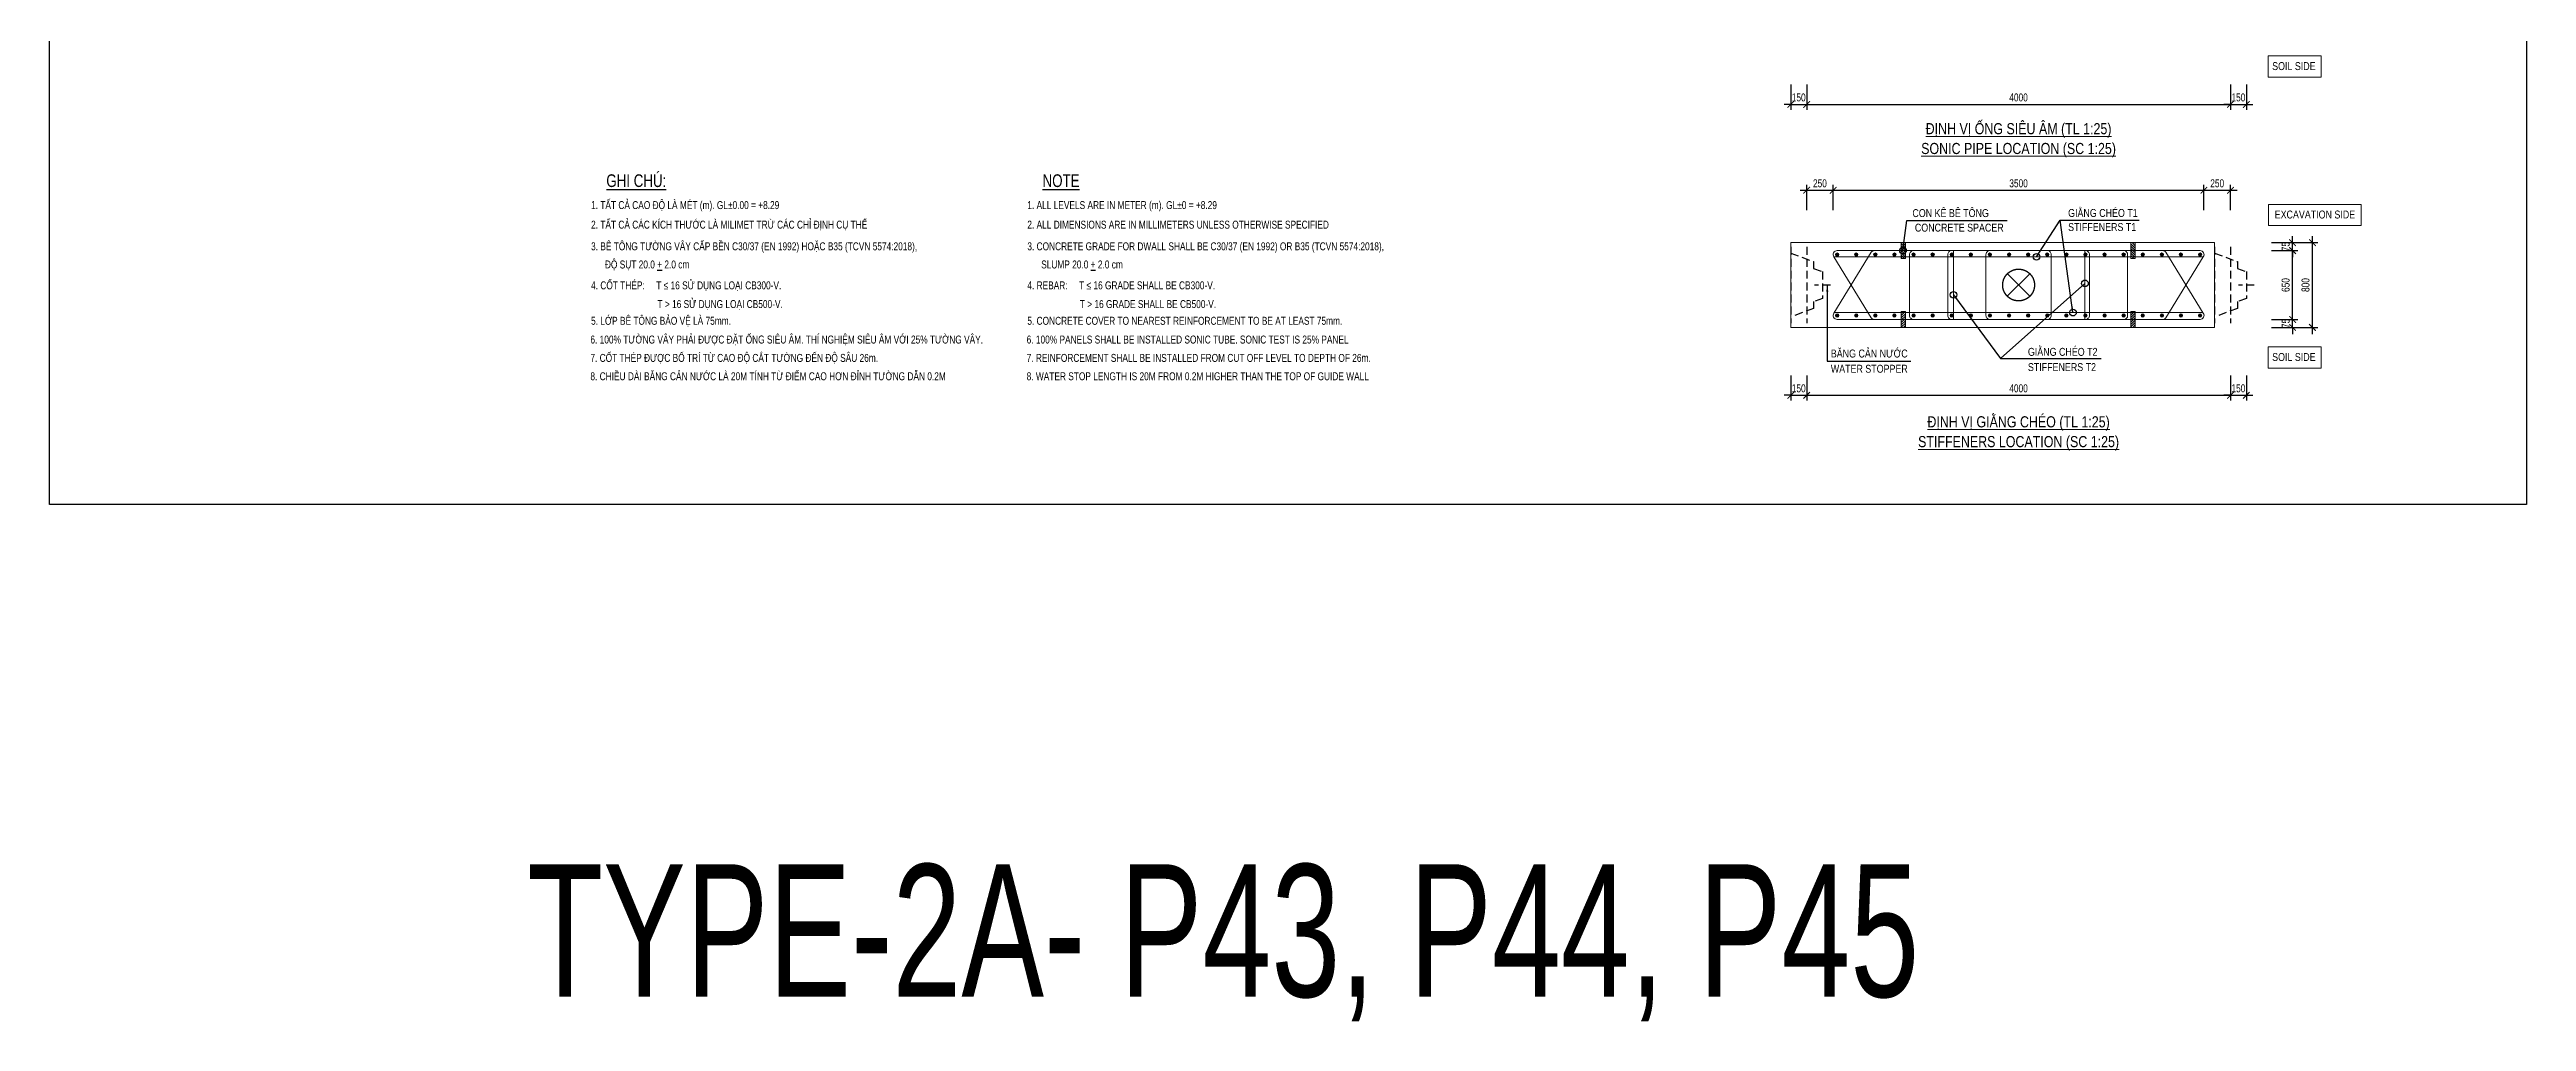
# Model space of a CAD drawing. Header units: millimetres. Extents: x 2746337 to 7547699, y -363432 to 15720.
# Drawn here: x 2951293 to 3044810, y -87527 to -50850 of the extents above; entities that cross this region are included whole.
import ezdxf
from ezdxf.enums import TextEntityAlignment as Align

# ---------------------------------------------------------------- set-up
doc = ezdxf.new("R2010")
doc.units = ezdxf.units.MM
doc.header["$LTSCALE"] = 1200
doc.header["$PDMODE"] = 3
doc.linetypes.add('CENTER', pattern=[2, 1.25, -0.25, 0.25, -0.25])
doc.linetypes.add('HIDDEN', pattern=[0.375, 0.25, -0.125])
for name, color, linetype, lineweight in [('030_Label', 4, 'Continuous', 5), ('5', 5, 'Continuous', 13), ('BOUND', 3, 'Continuous', 20), ('CWS', 8, 'HIDDEN', 9), ('ENOTE', 2, 'Continuous', 15), ('GRID', 74, 'CENTER', 15), ('K-THUOC', 1, 'Continuous', 18), ('LEADER', 8, 'Continuous', 9), ('MCT', 6, 'Continuous', 20), ('T2HI', 4, 'HIDDEN', 13), ('TEXTMA', 2, 'Continuous', 13), ('TEXTVN', 2, 'Continuous', 20), ('TIE', 4, 'Continuous', 13)]:
    doc.layers.add(name, color=color, linetype=linetype, lineweight=lineweight)
for name, color, linetype in [('CDC.04.HIDDEN', 8, 'HIDDEN'), ('CDC.06.TEXT', 2, 'Continuous'), ('CDC.11.NOTE', 8, 'Continuous'), ('MIE', 5, 'HIDDEN')]:
    doc.layers.add(name, color=color, linetype=linetype)
doc.styles.add('DB_Arial', font='arial.ttf', dxfattribs={"width": 0.8})
doc.styles.add('SMTEXT', font='arial.ttf', dxfattribs={"width": 0.75})
doc.styles.add('VNROMANS', font='VHAVAN.TTF', dxfattribs={"width": 0.8})
doc.dimstyles.new('BSV1-100', dxfattribs={"dimtxt": 300, "dimasz": 250, "dimexe": 200, "dimexo": 0, "dimgap": 108, "dimtad": 1, "dimdec": 0, "dimdsep": 46, "dimtxsty": 'SMTEXT', "dimblk": 'ARCHTICK', "dimcen": 100, "dimdle": 250, "dimclrd": 256, "dimclre": 256, "dimclrt": 1, "dimadec": 0, "dimazin": 0, "dimtfac": 1, "dimtdec": 0, "dimtix": 1, "dimtmove": 2, "dimatfit": 3, "dimfxl": 720, "dimfxlon": 1, "dimtolj": 1, "dimtzin": 0, "dimarcsym": 0})
doc.dimstyles.new('BSV25', dxfattribs={"dimtxt": 300, "dimasz": 250, "dimexe": 200, "dimexo": 0, "dimgap": 108, "dimtad": 1, "dimdec": 0, "dimlfac": 0.25, "dimdsep": 46, "dimtxsty": 'SMTEXT', "dimblk": 'ARCHTICK', "dimcen": 100, "dimdle": 250, "dimclrd": 256, "dimclre": 256, "dimclrt": 2, "dimadec": 0, "dimazin": 0, "dimtfac": 1, "dimtdec": 0, "dimtix": 1, "dimtmove": 2, "dimatfit": 3, "dimfxl": 800, "dimfxlon": 1, "dimtolj": 1, "dimtzin": 0, "dimarcsym": 0})

# ---------------------------------------------------------------- blocks, each defined once
blk = doc.blocks.new('_ArchTick')
at = {"color": 0, "linetype": 'ByBlock', "const_width": 0.15}
blk.add_lwpolyline([(-0.5, -0.5), (0.5, 0.5)], dxfattribs=at)
blk = doc.blocks.new('*D301')
at = {"layer": 'Defpoints', "color": 0, "transparency": 16777216}
for p in [(3017034, -52170), (3017634, -52170), (3017634, -52920)]:
    blk.add_point(p, dxfattribs=at)
at = {"layer": 'K-THUOC', "lineweight": -2, "transparency": 16777216}
for p, q in [((3017034, -52170), (3017034, -53120)), ((3017634, -52170), (3017634, -53120)), ((3017034, -52920), (3016784, -52920)), ((3017034, -52920), (3017634, -52920)), ((3017634, -52920), (3017884, -52920))]:
    blk.add_line(p, q, dxfattribs=at)
at = {"layer": 'K-THUOC', "lineweight": -2, "transparency": 16777216, "xscale": 250, "yscale": 250, "zscale": 250}
blk.add_blockref('_ArchTick', (3017034, -52920), dxfattribs=at)
at = {"layer": 'K-THUOC', "lineweight": -2, "transparency": 16777216, "xscale": 250, "yscale": 250, "zscale": 250, "rotation": 180}
blk.add_blockref('_ArchTick', (3017634, -52920), dxfattribs=at)
at = {"layer": 'K-THUOC', "color": 2, "transparency": 16777216, "insert": (3017334, -52658), "char_height": 300, "attachment_point": 5, "style": 'SMTEXT'}
blk.add_mtext('\\A1;150', dxfattribs=at)
blk = doc.blocks.new('*D302')
at = {"layer": 'Defpoints', "color": 0, "transparency": 16777216}
for p in [(3033634, -52170), (3034234, -52170), (3034234, -52920)]:
    blk.add_point(p, dxfattribs=at)
at = {"layer": 'K-THUOC', "lineweight": -2, "transparency": 16777216}
for p, q in [((3033634, -52170), (3033634, -53120)), ((3034234, -52170), (3034234, -53120)), ((3033634, -52920), (3033384, -52920)), ((3033634, -52920), (3034234, -52920)), ((3034234, -52920), (3034484, -52920))]:
    blk.add_line(p, q, dxfattribs=at)
at = {"layer": 'K-THUOC', "lineweight": -2, "transparency": 16777216, "xscale": 250, "yscale": 250, "zscale": 250}
blk.add_blockref('_ArchTick', (3033634, -52920), dxfattribs=at)
at = {"layer": 'K-THUOC', "lineweight": -2, "transparency": 16777216, "xscale": 250, "yscale": 250, "zscale": 250, "rotation": 180}
blk.add_blockref('_ArchTick', (3034234, -52920), dxfattribs=at)
at = {"layer": 'K-THUOC', "color": 2, "transparency": 16777216, "insert": (3033934, -52658), "char_height": 300, "attachment_point": 5, "style": 'SMTEXT'}
blk.add_mtext('\\A1;150', dxfattribs=at)
blk = doc.blocks.new('*D305')
at = {"layer": 'Defpoints', "color": 0, "transparency": 16777216}
for p in [(3017634, -52170), (3033634, -52170), (3033634, -52920)]:
    blk.add_point(p, dxfattribs=at)
at = {"layer": 'K-THUOC', "lineweight": -2, "transparency": 16777216}
for p, q in [((3017634, -52170), (3017634, -53120)), ((3033634, -52170), (3033634, -53120)), ((3017384, -52920), (3033884, -52920))]:
    blk.add_line(p, q, dxfattribs=at)
at = {"layer": 'K-THUOC', "lineweight": -2, "transparency": 16777216, "xscale": 250, "yscale": 250, "zscale": 250, "rotation": 180}
blk.add_blockref('_ArchTick', (3017634, -52920), dxfattribs=at)
at = {"layer": 'K-THUOC', "lineweight": -2, "transparency": 16777216, "xscale": 250, "yscale": 250, "zscale": 250}
blk.add_blockref('_ArchTick', (3033634, -52920), dxfattribs=at)
at = {"layer": 'K-THUOC', "color": 2, "transparency": 16777216, "insert": (3025634, -52658), "char_height": 300, "attachment_point": 5, "style": 'SMTEXT'}
blk.add_mtext('\\A1;4000', dxfattribs=at)
blk = doc.blocks.new('cws800')
at = {"layer": 'CDC.04.HIDDEN'}
for p, q in [((-600, 1440), (-600, -1440)), ((0, 1440), (0, -1440))]:
    blk.add_line(p, q, dxfattribs=at)
for points in [[(0, 1200), (-860, 888), (-860, 627), (-1200, 507), (-1200, -507), (-860, -627), (-860, -888), (0, -1200)], [(-1500, 0), (-900, 0)]]:
    blk.add_lwpolyline(points, dxfattribs=at)
blk = doc.blocks.new('*D307')
at = {"layer": 'Defpoints', "color": 0, "transparency": 16777216}
for p in [(3035230, -58136), (3036730, -58136), (3035230, -61336)]:
    blk.add_point(p, dxfattribs=at)
at = {"layer": 'K-THUOC', "lineweight": -2, "transparency": 16777216}
for p, q in [((3036730, -61586), (3036730, -57886)), ((3035930, -58136), (3036930, -58136)), ((3035930, -61336), (3036930, -61336))]:
    blk.add_line(p, q, dxfattribs=at)
at = {"layer": 'K-THUOC', "lineweight": -2, "transparency": 16777216, "xscale": 250, "yscale": 250, "zscale": 250}
for p, rotation in [((3036730, -58136), 90), ((3036730, -61336), 270)]:
    blk.add_blockref('_ArchTick', p, dxfattribs=dict(at, rotation=rotation))
at = {"layer": 'K-THUOC', "color": 2, "transparency": 16777216, "insert": (3036469, -59736), "char_height": 300, "attachment_point": 5, "rotation": 90, "style": 'SMTEXT'}
blk.add_mtext('\\A1;800', dxfattribs=at)
blk = doc.blocks.new('*D308')
at = {"layer": 'Defpoints', "color": 0, "transparency": 16777216}
for p in [(3034872, -61336), (3035230, -61036), (3035980, -61036)]:
    blk.add_point(p, dxfattribs=at)
at = {"layer": 'K-THUOC', "lineweight": -2, "transparency": 16777216}
for p, q in [((3035980, -61036), (3035980, -60786)), ((3035180, -61336), (3036180, -61336)), ((3035230, -61036), (3036180, -61036)), ((3035980, -61336), (3035980, -61036)), ((3035980, -61336), (3035980, -61586))]:
    blk.add_line(p, q, dxfattribs=at)
at = {"layer": 'K-THUOC', "lineweight": -2, "transparency": 16777216, "xscale": 250, "yscale": 250, "zscale": 250}
for p, rotation in [((3035980, -61036), 270), ((3035980, -61336), 90)]:
    blk.add_blockref('_ArchTick', p, dxfattribs=dict(at, rotation=rotation))
at = {"layer": 'K-THUOC', "color": 2, "transparency": 16777216, "insert": (3035719, -61186), "char_height": 300, "attachment_point": 5, "rotation": 90, "style": 'SMTEXT'}
blk.add_mtext('\\A1;75', dxfattribs=at)
blk = doc.blocks.new('*D309')
at = {"layer": 'Defpoints', "color": 0, "transparency": 16777216}
for p in [(3034872, -58436), (3035980, -58436), (3034872, -61036)]:
    blk.add_point(p, dxfattribs=at)
at = {"layer": 'K-THUOC', "lineweight": -2, "transparency": 16777216}
for p, q in [((3035180, -58436), (3036180, -58436)), ((3035980, -61286), (3035980, -58186)), ((3035180, -61036), (3036180, -61036))]:
    blk.add_line(p, q, dxfattribs=at)
at = {"layer": 'K-THUOC', "lineweight": -2, "transparency": 16777216, "xscale": 250, "yscale": 250, "zscale": 250}
for p, rotation in [((3035980, -58436), 90), ((3035980, -61036), 270)]:
    blk.add_blockref('_ArchTick', p, dxfattribs=dict(at, rotation=rotation))
at = {"layer": 'K-THUOC', "color": 2, "transparency": 16777216, "insert": (3035719, -59736), "char_height": 300, "attachment_point": 5, "rotation": 90, "style": 'SMTEXT'}
blk.add_mtext('\\A1;650', dxfattribs=at)
blk = doc.blocks.new('*D310')
at = {"layer": 'Defpoints', "color": 0, "transparency": 16777216}
for p in [(3034872, -58136), (3034872, -58436), (3035980, -58136)]:
    blk.add_point(p, dxfattribs=at)
at = {"layer": 'K-THUOC', "lineweight": -2, "transparency": 16777216}
for p, q in [((3035980, -58136), (3035980, -57886)), ((3035180, -58136), (3036180, -58136)), ((3035180, -58436), (3036180, -58436)), ((3035980, -58436), (3035980, -58136)), ((3035980, -58436), (3035980, -58686))]:
    blk.add_line(p, q, dxfattribs=at)
at = {"layer": 'K-THUOC', "lineweight": -2, "transparency": 16777216, "xscale": 250, "yscale": 250, "zscale": 250}
for p, rotation in [((3035980, -58136), 270), ((3035980, -58436), 90)]:
    blk.add_blockref('_ArchTick', p, dxfattribs=dict(at, rotation=rotation))
at = {"layer": 'K-THUOC', "color": 2, "transparency": 16777216, "insert": (3035719, -58286), "char_height": 300, "attachment_point": 5, "rotation": 90, "style": 'SMTEXT'}
blk.add_mtext('\\A1;75', dxfattribs=at)
blk = doc.blocks.new('*D311')
at = {"layer": 'Defpoints', "color": 0, "transparency": 16777216}
for p in [(3017034, -63148), (3017634, -63148), (3017634, -63898)]:
    blk.add_point(p, dxfattribs=at)
at = {"layer": 'K-THUOC', "lineweight": -2, "transparency": 16777216}
for p, q in [((3017034, -63148), (3017034, -64098)), ((3017634, -63148), (3017634, -64098)), ((3017034, -63898), (3016784, -63898)), ((3017034, -63898), (3017634, -63898)), ((3017634, -63898), (3017884, -63898))]:
    blk.add_line(p, q, dxfattribs=at)
at = {"layer": 'K-THUOC', "lineweight": -2, "transparency": 16777216, "xscale": 250, "yscale": 250, "zscale": 250}
blk.add_blockref('_ArchTick', (3017034, -63898), dxfattribs=at)
at = {"layer": 'K-THUOC', "lineweight": -2, "transparency": 16777216, "xscale": 250, "yscale": 250, "zscale": 250, "rotation": 180}
blk.add_blockref('_ArchTick', (3017634, -63898), dxfattribs=at)
at = {"layer": 'K-THUOC', "color": 2, "transparency": 16777216, "insert": (3017334, -63636), "char_height": 300, "attachment_point": 5, "style": 'SMTEXT'}
blk.add_mtext('\\A1;150', dxfattribs=at)
blk = doc.blocks.new('*D312')
at = {"layer": 'Defpoints', "color": 0, "transparency": 16777216}
for p in [(3033634, -63148), (3034234, -63148), (3034234, -63898)]:
    blk.add_point(p, dxfattribs=at)
at = {"layer": 'K-THUOC', "lineweight": -2, "transparency": 16777216}
for p, q in [((3033634, -63148), (3033634, -64098)), ((3034234, -63148), (3034234, -64098)), ((3033634, -63898), (3033384, -63898)), ((3033634, -63898), (3034234, -63898)), ((3034234, -63898), (3034484, -63898))]:
    blk.add_line(p, q, dxfattribs=at)
at = {"layer": 'K-THUOC', "lineweight": -2, "transparency": 16777216, "xscale": 250, "yscale": 250, "zscale": 250}
blk.add_blockref('_ArchTick', (3033634, -63898), dxfattribs=at)
at = {"layer": 'K-THUOC', "lineweight": -2, "transparency": 16777216, "xscale": 250, "yscale": 250, "zscale": 250, "rotation": 180}
blk.add_blockref('_ArchTick', (3034234, -63898), dxfattribs=at)
at = {"layer": 'K-THUOC', "color": 2, "transparency": 16777216, "insert": (3033934, -63636), "char_height": 300, "attachment_point": 5, "style": 'SMTEXT'}
blk.add_mtext('\\A1;150', dxfattribs=at)
blk = doc.blocks.new('*D313')
at = {"layer": 'Defpoints', "color": 0, "transparency": 16777216}
for p in [(3017634, -56910), (3018634, -56160), (3018634, -56910)]:
    blk.add_point(p, dxfattribs=at)
at = {"layer": 'K-THUOC', "lineweight": -2, "transparency": 16777216}
for p, q in [((3017634, -56910), (3017634, -55960)), ((3018634, -56910), (3018634, -55960)), ((3017384, -56160), (3018884, -56160))]:
    blk.add_line(p, q, dxfattribs=at)
at = {"layer": 'K-THUOC', "lineweight": -2, "transparency": 16777216, "xscale": 250, "yscale": 250, "zscale": 250, "rotation": 180}
blk.add_blockref('_ArchTick', (3017634, -56160), dxfattribs=at)
at = {"layer": 'K-THUOC', "lineweight": -2, "transparency": 16777216, "xscale": 250, "yscale": 250, "zscale": 250}
blk.add_blockref('_ArchTick', (3018634, -56160), dxfattribs=at)
at = {"layer": 'K-THUOC', "color": 2, "transparency": 16777216, "insert": (3018134, -55899), "char_height": 300, "attachment_point": 5, "style": 'SMTEXT'}
blk.add_mtext('\\A1;250', dxfattribs=at)
blk = doc.blocks.new('*D314')
at = {"layer": 'Defpoints', "color": 0, "transparency": 16777216}
for p in [(3018634, -56910), (3032633, -56160), (3032633, -56910)]:
    blk.add_point(p, dxfattribs=at)
at = {"layer": 'K-THUOC', "lineweight": -2, "transparency": 16777216}
for p, q in [((3018634, -56910), (3018634, -55960)), ((3032633, -56910), (3032633, -55960)), ((3018384, -56160), (3032883, -56160))]:
    blk.add_line(p, q, dxfattribs=at)
at = {"layer": 'K-THUOC', "lineweight": -2, "transparency": 16777216, "xscale": 250, "yscale": 250, "zscale": 250, "rotation": 180}
blk.add_blockref('_ArchTick', (3018634, -56160), dxfattribs=at)
at = {"layer": 'K-THUOC', "lineweight": -2, "transparency": 16777216, "xscale": 250, "yscale": 250, "zscale": 250}
blk.add_blockref('_ArchTick', (3032633, -56160), dxfattribs=at)
at = {"layer": 'K-THUOC', "color": 2, "transparency": 16777216, "insert": (3025634, -55899), "char_height": 300, "attachment_point": 5, "style": 'SMTEXT'}
blk.add_mtext('\\A1;3500', dxfattribs=at)
blk = doc.blocks.new('*D315')
at = {"layer": 'Defpoints', "color": 0, "transparency": 16777216}
for p in [(3017634, -63148), (3033634, -63148), (3033634, -63898)]:
    blk.add_point(p, dxfattribs=at)
at = {"layer": 'K-THUOC', "lineweight": -2, "transparency": 16777216}
for p, q in [((3017634, -63148), (3017634, -64098)), ((3033634, -63148), (3033634, -64098)), ((3017384, -63898), (3033884, -63898))]:
    blk.add_line(p, q, dxfattribs=at)
at = {"layer": 'K-THUOC', "lineweight": -2, "transparency": 16777216, "xscale": 250, "yscale": 250, "zscale": 250, "rotation": 180}
blk.add_blockref('_ArchTick', (3017634, -63898), dxfattribs=at)
at = {"layer": 'K-THUOC', "lineweight": -2, "transparency": 16777216, "xscale": 250, "yscale": 250, "zscale": 250}
blk.add_blockref('_ArchTick', (3033634, -63898), dxfattribs=at)
at = {"layer": 'K-THUOC', "color": 2, "transparency": 16777216, "insert": (3025634, -63636), "char_height": 300, "attachment_point": 5, "style": 'SMTEXT'}
blk.add_mtext('\\A1;4000', dxfattribs=at)
blk = doc.blocks.new('*D316')
at = {"layer": 'Defpoints', "color": 0, "transparency": 16777216}
for p in [(3032633, -56910), (3033634, -56160), (3033634, -56910)]:
    blk.add_point(p, dxfattribs=at)
at = {"layer": 'K-THUOC', "lineweight": -2, "transparency": 16777216}
for p, q in [((3032633, -56910), (3032633, -55960)), ((3033634, -56910), (3033634, -55960)), ((3032383, -56160), (3033884, -56160))]:
    blk.add_line(p, q, dxfattribs=at)
at = {"layer": 'K-THUOC', "lineweight": -2, "transparency": 16777216, "xscale": 250, "yscale": 250, "zscale": 250, "rotation": 180}
blk.add_blockref('_ArchTick', (3032633, -56160), dxfattribs=at)
at = {"layer": 'K-THUOC', "lineweight": -2, "transparency": 16777216, "xscale": 250, "yscale": 250, "zscale": 250}
blk.add_blockref('_ArchTick', (3033634, -56160), dxfattribs=at)
at = {"layer": 'K-THUOC', "color": 2, "transparency": 16777216, "insert": (3033134, -55899), "char_height": 300, "attachment_point": 5, "style": 'SMTEXT'}
blk.add_mtext('\\A1;250', dxfattribs=at)
blk = doc.blocks.new('mct1')
at = {"lineweight": 9}
h = blk.add_hatch(color=256, dxfattribs=at)
h.dxf.hatch_style = 1
h.paths.add_polyline_path([(-16, 0, 1), (16, 0, 1)])
blk.add_circle((0, 0), 16, dxfattribs=at)
blk = doc.blocks.new('tremie')
at = {"layer": 'MIE', "color": 74, "ltscale": 1000}
for p, q in [((424, -424), (-424, 424)), ((424, 424), (-424, -424))]:
    blk.add_line(p, q, dxfattribs=at)
at = {"layer": 'MIE', "ltscale": 500}
blk.add_circle((0, 0), 600, dxfattribs=at)
blk = doc.blocks.new('sp')
at = {"layer": '5', "lineweight": 20}
h = blk.add_hatch(dxfattribs=at)
h.set_pattern_fill('ANSI31', color=256, scale=500)
h.set_pattern_definition([(45, (0, 0), (-44.194, 44.194), [])])
h.paths.add_polyline_path([(80, 300), (-80, 300), (-80, -300), (80, -300)])
blk.add_lwpolyline([(-80, -300), (80, -300), (80, 300), (-80, 300)], close=True, dxfattribs=at)
blk = doc.blocks.new('A$C7e6bd379')
at = {"layer": 'CDC.06.TEXT', "linetype": 'Continuous', "style": 'SMTEXT', "width": 0.75}
for s, p in [('%%UGHI CHÚ:', (0, 480)), ('%%UNOTE', (16471, 480))]:
    blk.add_text(s, height=480, dxfattribs=at).set_placement(p, align=Align.TOP_LEFT)
at = {"layer": 'CDC.06.TEXT', "style": 'SMTEXT', "width": 0.75}
for s, p in [('1. TẤT CẢ CAO ĐỘ LÀ MÉT (m). GL%%P0.00 = +8.29 ', (-576, -831)), ('1. ALL LEVELS ARE IN METER (m). GL%%P0 = +8.29 ', (15895, -831)), ('2. TẤT CẢ CÁC KÍCH THƯỚC LÀ MILIMET TRỪ CÁC CHỈ ĐỊNH CỤ THỂ', (-576, -1570)), ('2. ALL DIMENSIONS ARE IN MILLIMETERS UNLESS OTHERWISE SPECIFIED', (15895, -1570)), ('3. BÊ TÔNG TƯỜNG VÂY CẤP BỀN C30/37 (EN 1992) HOẶC B35 (TCVN 5574:2018),', (-576, -2387)), ('ĐỘ SỤT 20.0 %%U+%%U 2.0 cm', (-53, -3072)), ('3. CONCRETE GRADE FOR DWALL SHALL BE C30/37 (EN 1992) OR B35 (TCVN 5574:2018),', (15895, -2387)), ('SLUMP 20.0 %%U+%%U 2.0 cm', (16418, -3072)), ('4. CỐT THÉP:     T ≤ 16 SỬ DỤNG LOẠI CB300-V.', (-576, -3860)), ('4. REBAR:     T ≤ 16 GRADE SHALL BE CB300-V.', (15895, -3860)), ('                             T > 16 SỬ DỤNG LOẠI CB500-V.', (-601, -4567)), ('                       T > 16 GRADE SHALL BE CB500-V.', (15869, -4567)), ('6. 100%%% TƯỜNG VÂY PHẢI ĐƯỢC ĐẶT ỐNG SIÊU ÂM. THÍ NGHIỆM SIÊU ÂM VỚI 25%%% TƯỜNG VÂY.', (-601, -5905)), ('5. LỚP BÊ TÔNG BẢO VỆ LÀ 75mm.', (-576, -5198)), ('6. 100%%% PANELS SHALL BE INSTALLED SONIC TUBE. SONIC TEST IS 25%%% PANEL ', (15869, -5905)), ('5. CONCRETE COVER TO NEAREST REINFORCEMENT TO BE AT LEAST 75mm.', (15895, -5198)), ('7. CỐT THÉP ĐƯỢC BỐ TRÍ TỪ CAO ĐỘ CẮT TƯỜNG ĐẾN ĐỘ SÂU 26m. ', (-601, -6598)), ('7. REINFORCEMENT SHALL BE INSTALLED FROM CUT OFF LEVEL TO DEPTH OF 26m. ', (15869, -6598)), ('8. CHIỀU DÀI BĂNG CẢN NƯỚC LÀ 20M TÍNH TỪ ĐIỂM CAO HƠN ĐỈNH TƯỜNG DẪN 0.2M', (-601, -7291)), ('8. WATER STOP LENGTH IS 20M FROM 0.2M HIGHER THAN THE TOP OF GUIDE WALL', (15869, -7291))]:
    blk.add_text(s, height=300, dxfattribs=at).set_placement(p)

msp = doc.modelspace()

# ---------------------------------------------------------------- linework, layer by layer
msp.add_lwpolyline([(2951292.7, 9128.3), (3044810, 9128.3), (3044810, -68024), (2951292.7, -68024)], close=True)
at = {"layer": 'BOUND'}
msp.add_lwpolyline([(3017034.4, -61335.8), (3033034.4, -61335.8), (3033034.4, -58135.8), (3017034.4, -58135.8)], close=True, dxfattribs=at)
at = {"layer": 'ENOTE'}
for points in [[(3035055.8, -51091.8), (3037055.8, -51091.8), (3037055.8, -51891.8), (3035055.8, -51891.8)], [(3035066.5, -56693.2), (3038566.5, -56693.2), (3038566.5, -57493.2), (3035066.5, -57493.2)], [(3035055.8, -62069.8), (3037055.8, -62069.8), (3037055.8, -62869.8), (3035055.8, -62869.8)]]:
    msp.add_lwpolyline(points, close=True, dxfattribs=at)
at = {"layer": 'T2HI', "color": 1, "ltscale": 1000}
for p, q in [((3018660.9, -58670.9), (3032610.5, -58670.9)), ((3023174.6, -58435.8), (3023174.6, -61035.8)), ((3028141.1, -58435.8), (3028141.1, -61035.8)), ((3018677, -60777.3), (3032596.1, -60777.3))]:
    msp.add_line(p, q, dxfattribs=at)
at = {"layer": 'TIE', "lineweight": 20}
for points in [[(3020196.2, -58435.8, 0.244599), (3020073.4, -58499.7), (3018661.6, -60799.7, 0.6069433), (3018784.4, -61035.8), (3032487, -61035.8, 0.6069433), (3032609.8, -60799.7), (3031198, -58499.7, 0.244599), (3031075.2, -58435.8), (3027896.7, -58435.8)], [(3027896.7, -61035.8), (3031075.2, -61035.8, 0.244599), (3031198, -60971.9), (3032609.8, -58671.9, 0.6069433), (3032487, -58435.8), (3018784.4, -58435.8, 0.6069433), (3018661.6, -58671.9), (3020073.4, -60971.9, 0.244599), (3020196.2, -61035.8)]]:
    msp.add_lwpolyline(points, format="xyb", dxfattribs=at)
at = {"layer": 'TIE'}
for points in [[(3022119.2, -61035.8), (3021669.2, -61035.8, -0.4142136), (3021519.2, -60885.8), (3021519.2, -58585.8, -0.4142136), (3021669.2, -58435.8), (3022119.2, -58435.8)], [(3023561.5, -61035.8), (3023111.5, -61035.8, -0.4142136), (3022961.5, -60885.8), (3022961.5, -58585.8, -0.4142136), (3023111.5, -58435.8), (3023561.5, -58435.8)], [(3025003.9, -61035.8), (3024553.9, -61035.8, -0.4142136), (3024403.9, -60885.8), (3024403.9, -58585.8, -0.4142136), (3024553.9, -58435.8), (3025003.9, -58435.8)], [(3026267.5, -61035.8), (3026717.5, -61035.8, 0.4142136), (3026867.5, -60885.8), (3026867.5, -58585.8, 0.4142136), (3026717.5, -58435.8), (3026267.5, -58435.8)], [(3027709.8, -61035.8), (3028159.8, -61035.8, 0.4142136), (3028309.8, -60885.8), (3028309.8, -58585.8, 0.4142136), (3028159.8, -58435.8), (3027709.8, -58435.8)], [(3029602.2, -61035.8, 0.4142136), (3029752.2, -60885.8), (3029752.2, -58585.8, 0.4142136), (3029602.2, -58435.8)]]:
    msp.add_lwpolyline(points, format="xyb", dxfattribs=at)

# ---------------------------------------------------------------- block references
at = {"layer": 'CDC.11.NOTE'}
msp.add_blockref('A$C7e6bd379', (2972314.7, -56037.9), dxfattribs=at)
at = {"layer": 'CWS', "xscale": -1}
for p in [(3017034.4, -59735.8), (3033034.4, -59735.8)]:
    msp.add_blockref('cws800', p, dxfattribs=at)
at = {"layer": 'ENOTE', "xscale": -1}
for p in [(3021280.3, -58435.8), (3029958.8, -58435.8)]:
    msp.add_blockref('sp', p, dxfattribs=at)
at = {"layer": 'ENOTE', "rotation": 180}
for p in [(3021280.3, -61035.8), (3029958.8, -61035.8)]:
    msp.add_blockref('sp', p, dxfattribs=at)
at = {"layer": 'GRID', "rotation": 269.672406155841}
msp.add_blockref('tremie', (3025635.7, -59735.8), dxfattribs=at)
at = {"layer": 'MCT', "xscale": -4, "yscale": 4, "zscale": 4, "rotation": 180}
for p in [(3018784.4, -58585.8), (3019505.6, -58585.8), (3020226.8, -58585.8), (3020948, -58585.8), (3021669.2, -58585.8), (3022390.4, -58585.8), (3023111.5, -58585.8), (3023832.7, -58585.8), (3024553.9, -58585.8), (3025275.1, -58585.8), (3025996.3, -58585.8), (3026717.5, -58585.8), (3027438.7, -58585.8), (3028159.8, -58585.8), (3028881, -58585.8), (3029602.2, -58585.8), (3030323.4, -58585.8), (3031044.6, -58585.8), (3031765.8, -58585.8), (3032487, -58585.8)]:
    msp.add_blockref('mct1', p, dxfattribs=at)
at = {"layer": 'MCT', "xscale": 4, "yscale": 4, "zscale": 4}
for p in [(3018784.4, -60885.8), (3019505.6, -60885.8), (3020226.8, -60885.8), (3020948, -60885.8), (3021669.2, -60885.8), (3022390.4, -60885.8), (3023111.5, -60885.8), (3023832.7, -60885.8), (3024553.9, -60885.8), (3025275.1, -60885.8), (3025996.3, -60885.8), (3026717.5, -60885.8), (3027438.7, -60885.8), (3028159.8, -60885.8), (3028881, -60885.8), (3029602.2, -60885.8), (3030323.4, -60885.8), (3031044.6, -60885.8), (3031765.8, -60885.8), (3032487, -60885.8)]:
    msp.add_blockref('mct1', p, dxfattribs=at)

# ---------------------------------------------------------------- texts
at = {"layer": '030_Label', "style": 'VNROMANS', "width": 0.7}
msp.add_text('type-2a- p43, P44, p45', height=5000, dxfattribs=at).set_placement((2995607.8, -84097), align=Align.MIDDLE_CENTER)
at = {"layer": 'TEXTMA', "style": 'DB_Arial', "width": 0.8}
for s, p in [('BĂNG CẢN NƯỚC', (3018545.7, -62470.8)), ('WATER STOPPER', (3018545.7, -63045.8))]:
    msp.add_text(s, height=300, rotation=360, dxfattribs=at).set_placement(p)
at = {"layer": 'TEXTVN', "style": 'DB_Arial', "width": 0.8}
for p in [(3036848, -51623.5), (3036848, -62601.5)]:
    msp.add_text('SOIL SIDE', height=300, dxfattribs=at).set_placement(p, align=Align.RIGHT)
for s, p in [('%%UĐỊNH VỊ ỐNG SIÊU ÂM (TL 1:25)', (3025634.4, -53835)), ('%%USONIC PIPE LOCATION (SC 1:25)', (3025634.4, -54635)), ('%%USTIFFENERS LOCATION (SC 1:25)', (3025634.4, -65697.6)), ('%%UĐỊNH VỊ GIẰNG CHÉO (TL 1:25)', (3025634.4, -64897.6))]:
    msp.add_text(s, height=420, rotation=360, dxfattribs=at).set_placement(p, align=Align.MIDDLE)
for s, p in [('CON KÊ BÊ TÔNG', (3021625.8, -57171)), ('GIẰNG CHÉO T1', (3027505.3, -57166.8)), (' CONCRETE SPACER', (3021625.8, -57721)), ('STIFFENERS T1', (3027505.3, -57696.8)), ('GIẰNG CHÉO T2', (3025987.5, -62407.6)), ('STIFFENERS T2', (3025987.5, -62982.6))]:
    msp.add_text(s, height=300, rotation=360, dxfattribs=at).set_placement(p)
msp.add_text('EXCAVATION SIDE', height=300, dxfattribs=at).set_placement((3035305.6, -57224.9))

# ---------------------------------------------------------------- dimensions: what is measured, and where the dimension line sits
at = {"layer": 'K-THUOC'}
for base, p1, p2, picture, middle in [((3017634.4, -52919.6), (3017034.4, -52169.6), (3017634.4, -52169.6), '*D301', (3017334.4, -52658.4)), ((3033634.4, -52919.6), (3017634.4, -52169.6), (3033634.4, -52169.6), '*D305', (3025634.4, -52658.4)), ((3034234.4, -52919.6), (3033634.4, -52169.6), (3034234.4, -52169.6), '*D302', (3033934.4, -52658.4)), ((3018634.4, -56159.8), (3017634.4, -56909.8), (3018634.4, -56909.8), '*D313', (3018134.4, -55898.6)), ((3032633, -56159.8), (3018634.4, -56909.8), (3032633, -56909.8), '*D314', (3025633.7, -55898.5)), ((3033634.4, -56159.8), (3032633, -56909.8), (3033634.4, -56909.8), '*D316', (3033133.7, -55898.6)), ((3017634.4, -63897.6), (3017034.4, -63147.6), (3017634.4, -63147.6), '*D311', (3017334.4, -63636.5)), ((3033634.4, -63897.6), (3017634.4, -63147.6), (3033634.4, -63147.6), '*D315', (3025634.4, -63636.5)), ((3034234.4, -63897.6), (3033634.4, -63147.6), (3034234.4, -63147.6), '*D312', (3033934.4, -63636.5))]:
    dim = msp.add_linear_dim(base=base, p1=p1, p2=p2, dimstyle='BSV25', dxfattribs=at)
    dim.commit()
    dim.dimension.update_dxf_attribs({"geometry": picture, "text_midpoint": middle})
for base, p1, p2, picture, middle in [((3035979.7, -58135.8), (3034871.7, -58435.8), (3034871.7, -58135.8), '*D310', (3035719.2, -58285.8)), ((3036729.7, -58135.8), (3035229.7, -61335.8), (3035229.7, -58135.8), '*D307', (3036468.5, -59735.8)), ((3035979.7, -58435.8), (3034871.7, -61035.8), (3034871.7, -58435.8), '*D309', (3035718.5, -59735.8)), ((3035979.7, -61035.8), (3034871.7, -61335.8), (3035229.7, -61035.8), '*D308', (3035719.2, -61185.8))]:
    dim = msp.add_linear_dim(base=base, p1=p1, p2=p2, angle=90, dimstyle='BSV25', dxfattribs=at)
    dim.commit()
    dim.dimension.update_dxf_attribs({"geometry": picture, "text_midpoint": middle})

# ---------------------------------------------------------------- leaders
at = {"layer": 'CDC.11.NOTE'}
msp.add_leader([(3018411.3, -59735.8), (3018411.3, -62611.1), (3021564.7, -62611.1)], dimstyle='BSV1-100', override={"dimgap": 108, "dimtad": 0}, dxfattribs=at)
at = {"layer": 'LEADER'}
for points in [[(3021269.7, -58437.9), (3021417.8, -57300.5), (3025198.3, -57300.5)], [(3026315.1, -58670.9), (3027206.6, -57290.9), (3030187.1, -57290.9)], [(3027687.7, -60777.3), (3027206.6, -57290.9), (3030187.1, -57290.9)], [(3028141.1, -59672.6), (3024951.4, -62512.8)], [(3023174.6, -60109.9), (3024951.4, -62512.8), (3028751.4, -62512.8)]]:
    msp.add_leader(points, dimstyle='BSV25', override={"dimldrblk": 'Origin'}, dxfattribs=at)

doc.saveas('drawing.dxf')
